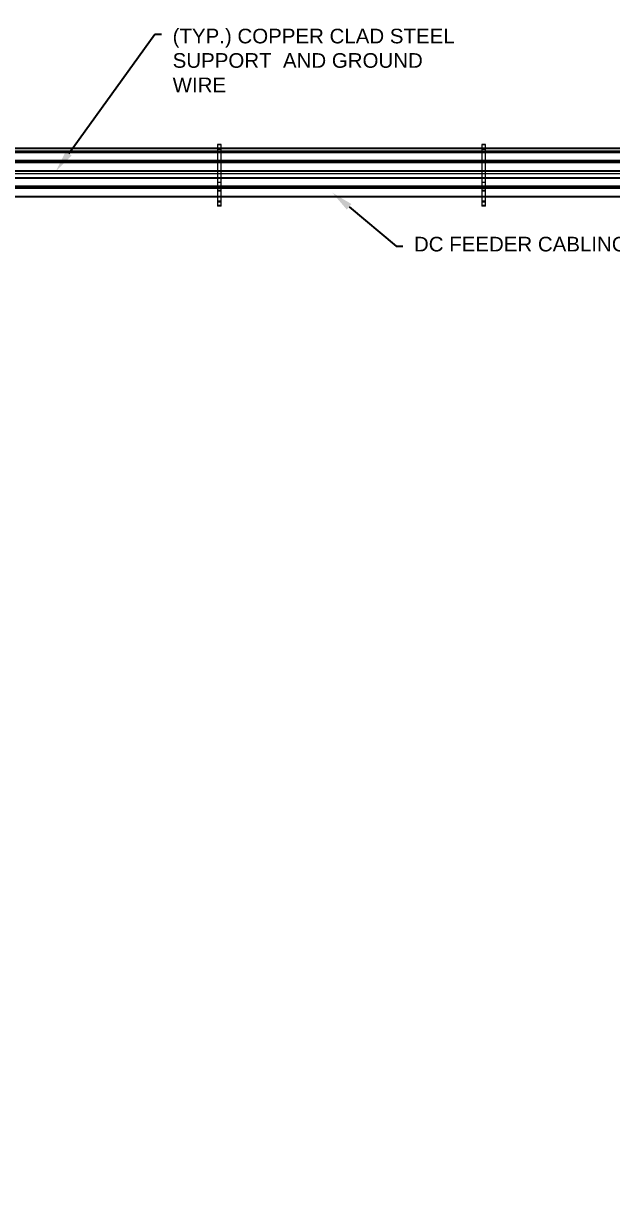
# Model space of a CAD drawing. Header units: feet. Extents: x -21 to 5170, y -254 to 1413.
# Drawn here: x 609.4 to 689.7, y -57.3 to 101.2 of the extents above; entities that cross this region are included whole.
import ezdxf
from ezdxf import colors
from ezdxf.entities.mleader import LeaderData, LeaderLine
from ezdxf.lldxf.tags import DXFTag
from ezdxf.math import Vec2, Vec3

# ---------------------------------------------------------------- set-up
doc = ezdxf.new("R2010")
doc.units = ezdxf.units.FT
doc.header["$MEASUREMENT"] = 0
for name, color, linetype in [('DC FEEEDERS', 1, 'Continuous'), ('G-ANNO-TEXT', 1, 'Continuous'), ('PV-AG-DC1', 142, 'DC1'), ('WIRE MANAGEMENT', 4, 'Continuous')]:
    doc.layers.add(name, color=color, linetype=linetype)
doc.layers.add('G-NPLT', color=67, linetype='Continuous', plot=False)
doc.styles.add('NEI-A', font='arial.ttf')
tags = doc.linetypes.add('DC1', pattern='A,0.176989,-0.035266,["DC1",NEI-A,S=0.1,R=0,X=0,Y=-0.05],-0.314734,0.176989', length=0.703978).pattern_tags.tags
tags[6] = DXFTag(74, 10)

msp = doc.modelspace()

# ---------------------------------------------------------------- linework, layer by layer
at = {"layer": 'DC FEEEDERS'}
for points in [[(503.68895, 80.13972), (728.58895, 80.13972)], [(503.68895, 78.97972), (728.58895, 78.97972)]]:
    msp.add_lwpolyline(points, dxfattribs=at)
at = {"layer": 'WIRE MANAGEMENT', "color": 4, "linetype": 'Continuous', "lineweight": 18, "elevation": 0.11854, "flags": 128}
for points in [[(636.38117, 80.10109), (635.88117, 80.10109)], [(636.38117, 79.51883), (635.88117, 79.51883)], [(672.46485, 80.10109), (671.96485, 80.10109)], [(672.46485, 79.51883), (671.96485, 79.51883)], [(636.38117, 78.79263), (635.88117, 78.79263)], [(636.38117, 78.65706), (635.88117, 78.65706)], [(636.38117, 78.37197), (635.88117, 78.37197)], [(636.38117, 78.31074), (635.88117, 78.31074)], [(636.38117, 76.96962), (635.88117, 76.96962)], [(636.38117, 76.83404), (635.88117, 76.83404)], [(636.38117, 76.34498), (635.88117, 76.34498)], [(636.38117, 76.2839), (635.88117, 76.2839)]]:
    msp.add_lwpolyline(points, dxfattribs=at)

# ---------------------------------------------------------------- leaders
at = {"layer": 'G-ANNO-TEXT'}
ml = msp.add_multileader_mtext('Standard', dxfattribs=at)
ml.set_content('{\\H1.33333x;(TYP.) COPPER CLAD STEEL SUPPORT  AND GROUND WIRE} ', color=256, style='NEI-A')
ml.set_leader_properties()
ml.build(insert=Vec2(0, 0))
ml.multileader.update_dxf_attribs({"dogleg_length": 0.89968, "arrow_head_size": 3})
ctx = ml.context
ctx.base_point, ctx.char_height, ctx.arrow_head_size, ctx.landing_gap_size, ctx.plane_origin = Vec3(628.23464, 99.74843, 0.11854), 1.5, 3, 1.53573, Vec3(544.90146, 28.38748, 0.11854)
notes = []
notes.append((ctx, [(0, (1, 1, 0), (627.33496, 99.74843, 0.11854), (1, 0), 0.89968, [(0, [(613.83451, 81.03034, 0.11854)], 0, [])])]))
ctx.mtext.insert, ctx.mtext.width, ctx.mtext.flow_direction = Vec3(629.77037, 100.49843, 0.11854), 41.9616891, 5
ctx.mtext.has_bg_fill, ctx.mtext.bg_color, ctx.mtext.bg_scale_factor, ctx.mtext.bg_transparency, ctx.mtext.use_window_bg_color = 1, -1073741824, 1.5, 0, 1
ml = msp.add_multileader_mtext('Standard', dxfattribs=at)
ml.set_content('\\pxql,t3.00005;DC FEEDER CABLING (+/-)', color=256, style='NEI-A')
ml.set_leader_properties()
ml.build(insert=Vec2(0, 0))
ml.multileader.update_dxf_attribs({"dogleg_length": 3.07146, "arrow_head_size": 3})
ctx = ml.context
ctx.base_point, ctx.char_height, ctx.arrow_head_size, ctx.landing_gap_size, ctx.plane_origin = Vec3(661.17319, 70.79491), 2, 3, 1.53573, Vec3(1441.24064, -472.61727)
notes.append((ctx, [(0, (1, 1, 0), (660.27351, 70.79491), (1, 0), 0.89968, [(1, [(651.55616, 78.11756)], 0, [])])]))
ctx.mtext.insert, ctx.mtext.width, ctx.mtext.flow_direction = Vec3(662.70892, 72.08891), 35.0813915, 5
ctx.mtext.has_bg_fill, ctx.mtext.bg_color, ctx.mtext.bg_scale_factor, ctx.mtext.bg_transparency, ctx.mtext.use_window_bg_color = 1, -1073741824, 1.5, 0, 1
at = {"layer": 'G-NPLT'}
ml = msp.add_multileader_mtext('Standard', dxfattribs=at)
ml.set_content('\\A1;NEXTRACKER', color=256, style='NEI-A')
ml.set_leader_properties()
ml.build(insert=Vec2(0, 0))
ml.multileader.update_dxf_attribs({"dogleg_length": 0.89968, "arrow_head_size": 64.60241})
ctx = ml.context
ctx.base_point, ctx.char_height, ctx.arrow_head_size, ctx.landing_gap_size, ctx.plane_origin = Vec3(548.11818, -201.63335), 43.068273, 64.60241, 33.07065, Vec3(16248.8215, -11812.68326)
notes.append((ctx, [(0, (0, 0, 0), (0, 0), (1, 0), 1, [])]))
ctx.mtext.insert, ctx.mtext.width, ctx.mtext.flow_direction = Vec3(581.18883, -179.73199), 410.8719117, 5
ctx.mtext.has_bg_fill, ctx.mtext.bg_color, ctx.mtext.bg_scale_factor, ctx.mtext.bg_transparency, ctx.mtext.use_window_bg_color = 1, -1073741824, 1.5, 0, 1
for ctx, leaders in notes:
    for number, flags, end, landing, length, lines in leaders:
        leader = LeaderData()
        leader.index, (leader.has_last_leader_line, leader.has_dogleg_vector, leader.attachment_direction) = number, flags
        leader.last_leader_point, leader.dogleg_vector, leader.dogleg_length = Vec3(end), Vec3(landing), length
        for number, points, colour, breaks in lines:
            line = LeaderLine()
            line.index, line.vertices, line.color, line.breaks = number, Vec3.list(points), colors.encode_raw_color(colour), breaks
            leader.lines.append(line)
        ctx.leaders.append(leader)

# ---------------------------------------------------------------- next in the draw order: linework, layer by layer
at = {"layer": 'DC FEEEDERS'}
for points in [[(499.25065, 83.65906), (733.16231, 83.65906)], [(503.22695, 82.49906), (729.05095, 82.49906)], [(503.40979, 82.27712), (728.86811, 82.27712)], [(503.68895, 81.11712), (728.58895, 81.11712)], [(503.68895, 78.75778), (728.59628, 78.75778)], [(515.83908, 77.59778), (729.94141, 77.59778)]]:
    msp.add_lwpolyline(points, dxfattribs=at)
at = {"layer": 'PV-AG-DC1', "flags": 128}
for points in [[(727.31217, 84.13338), (505.10078, 84.13338)], [(505.77693, 83.80092), (726.63602, 83.80092)]]:
    msp.add_lwpolyline(points, dxfattribs=at)
at = {"layer": 'WIRE MANAGEMENT', "color": 4, "linetype": 'Continuous', "lineweight": 18, "elevation": 0.11854, "flags": 128}
for points in [[(636.38117, 84.6839), (635.88117, 84.6839)], [(635.88117, 84.6839), (635.88117, 76.2839)], [(636.38117, 84.62281), (635.88117, 84.62281)], [(636.38117, 84.13931), (635.88117, 84.13931)], [(636.38117, 76.2839), (636.38117, 84.6839)], [(672.46485, 84.6839), (671.96485, 84.6839)], [(671.96485, 84.6839), (671.96485, 76.2839)], [(672.46485, 84.62281), (671.96485, 84.62281)], [(672.46485, 84.13931), (671.96485, 84.13931)], [(672.46485, 76.2839), (672.46485, 84.6839)], [(636.38117, 84.01124), (635.88117, 84.01124)], [(672.46485, 84.01124), (671.96485, 84.01124)], [(503.68895, 81.03034), (728.58895, 81.03034)], [(503.68895, 80.75227), (728.58895, 80.75227)], [(672.46485, 78.79263), (671.96485, 78.79263)], [(672.46485, 78.65706), (671.96485, 78.65706)], [(672.46485, 78.37197), (671.96485, 78.37197)], [(672.46485, 78.31074), (671.96485, 78.31074)], [(672.46485, 76.96962), (671.96485, 76.96962)], [(672.46485, 76.83404), (671.96485, 76.83404)], [(672.46485, 76.34498), (671.96485, 76.34498)], [(672.46485, 76.2839), (671.96485, 76.2839)]]:
    msp.add_lwpolyline(points, dxfattribs=at)

# ---------------------------------------------------------------- next in the draw order: leaders
at = {"layer": 'G-NPLT'}
ml = msp.add_multileader_mtext('Standard', dxfattribs=at)
ml.set_content('\\A1;ATI', color=256, style='NEI-A')
ml.set_leader_properties()
ml.build(insert=Vec2(0, 0))
ml.multileader.update_dxf_attribs({"dogleg_length": 0.89968, "arrow_head_size": 64.60241})
ctx = ml.context
ctx.base_point, ctx.char_height, ctx.arrow_head_size, ctx.landing_gap_size, ctx.plane_origin = Vec3(2046.95625, -210.91911), 43.068273, 64.60241, 33.07065, Vec3(17655.77939, -11807.0407)
notes = []
notes.append((ctx, [(0, (0, 0, 0), (0, 0), (1, 0), 1, [])]))
ctx.mtext.insert, ctx.mtext.width, ctx.mtext.flow_direction = Vec3(2080.0269, -189.38498), 97.1085959, 5
ctx.mtext.has_bg_fill, ctx.mtext.bg_color, ctx.mtext.bg_scale_factor, ctx.mtext.bg_transparency, ctx.mtext.use_window_bg_color = 1, -1073741824, 1.5, 0, 1
for ctx, leaders in notes:
    for number, flags, end, landing, length, lines in leaders:
        leader = LeaderData()
        leader.index, (leader.has_last_leader_line, leader.has_dogleg_vector, leader.attachment_direction) = number, flags
        leader.last_leader_point, leader.dogleg_vector, leader.dogleg_length = Vec3(end), Vec3(landing), length
        for number, points, colour, breaks in lines:
            line = LeaderLine()
            line.index, line.vertices, line.color, line.breaks = number, Vec3.list(points), colors.encode_raw_color(colour), breaks
            leader.lines.append(line)
        ctx.leaders.append(leader)

# ---------------------------------------------------------------- next in the draw order: leaders
ml = msp.add_multileader_mtext('Standard', dxfattribs=at)
ml.set_content('\\A1;GAMECHANGE', color=256, style='NEI-A')
ml.set_leader_properties()
ml.build(insert=Vec2(0, 0))
ml.multileader.update_dxf_attribs({"dogleg_length": 0.89968, "arrow_head_size": 64.60241})
ctx = ml.context
ctx.base_point, ctx.char_height, ctx.arrow_head_size, ctx.landing_gap_size, ctx.plane_origin = Vec3(3193.50933, -201.22638), 43.068273, 64.60241, 33.07065, Vec3(19000.63376, -11807.0407)
notes = []
notes.append((ctx, [(0, (0, 0, 0), (0, 0), (1, 0), 1, [])]))
ctx.mtext.insert, ctx.mtext.width, ctx.mtext.flow_direction = Vec3(3226.57997, -179.32502), 410.8719117, 5
ctx.mtext.has_bg_fill, ctx.mtext.bg_color, ctx.mtext.bg_scale_factor, ctx.mtext.bg_transparency, ctx.mtext.use_window_bg_color = 1, -1073741824, 1.5, 0, 1
for ctx, leaders in notes:
    for number, flags, end, landing, length, lines in leaders:
        leader = LeaderData()
        leader.index, (leader.has_last_leader_line, leader.has_dogleg_vector, leader.attachment_direction) = number, flags
        leader.last_leader_point, leader.dogleg_vector, leader.dogleg_length = Vec3(end), Vec3(landing), length
        for number, points, colour, breaks in lines:
            line = LeaderLine()
            line.index, line.vertices, line.color, line.breaks = number, Vec3.list(points), colors.encode_raw_color(colour), breaks
            leader.lines.append(line)
        ctx.leaders.append(leader)

# ---------------------------------------------------------------- next in the draw order: leaders
ml = msp.add_multileader_mtext('Standard', dxfattribs=at)
ml.set_content('\\A1;FTC', color=256, style='NEI-A')
ml.set_leader_properties()
ml.build(insert=Vec2(0, 0))
ml.multileader.update_dxf_attribs({"dogleg_length": 0.89968, "arrow_head_size": 64.60241})
ctx = ml.context
ctx.base_point, ctx.char_height, ctx.arrow_head_size, ctx.landing_gap_size, ctx.plane_origin = Vec3(4694.02381, -210.43336), 43.068273, 64.60241, 33.07065, Vec3(20345.48813, -11807.0407)
notes = []
notes.append((ctx, [(0, (0, 0, 0), (0, 0), (1, 0), 1, [])]))
ctx.mtext.insert, ctx.mtext.width, ctx.mtext.flow_direction = Vec3(4727.09445, -188.532), 126.6975761, 5
ctx.mtext.has_bg_fill, ctx.mtext.bg_color, ctx.mtext.bg_scale_factor, ctx.mtext.bg_transparency, ctx.mtext.use_window_bg_color = 1, -1073741824, 1.5, 0, 1
for ctx, leaders in notes:
    for number, flags, end, landing, length, lines in leaders:
        leader = LeaderData()
        leader.index, (leader.has_last_leader_line, leader.has_dogleg_vector, leader.attachment_direction) = number, flags
        leader.last_leader_point, leader.dogleg_vector, leader.dogleg_length = Vec3(end), Vec3(landing), length
        for number, points, colour, breaks in lines:
            line = LeaderLine()
            line.index, line.vertices, line.color, line.breaks = number, Vec3.list(points), colors.encode_raw_color(colour), breaks
            leader.lines.append(line)
        ctx.leaders.append(leader)

doc.saveas('drawing.dxf')
